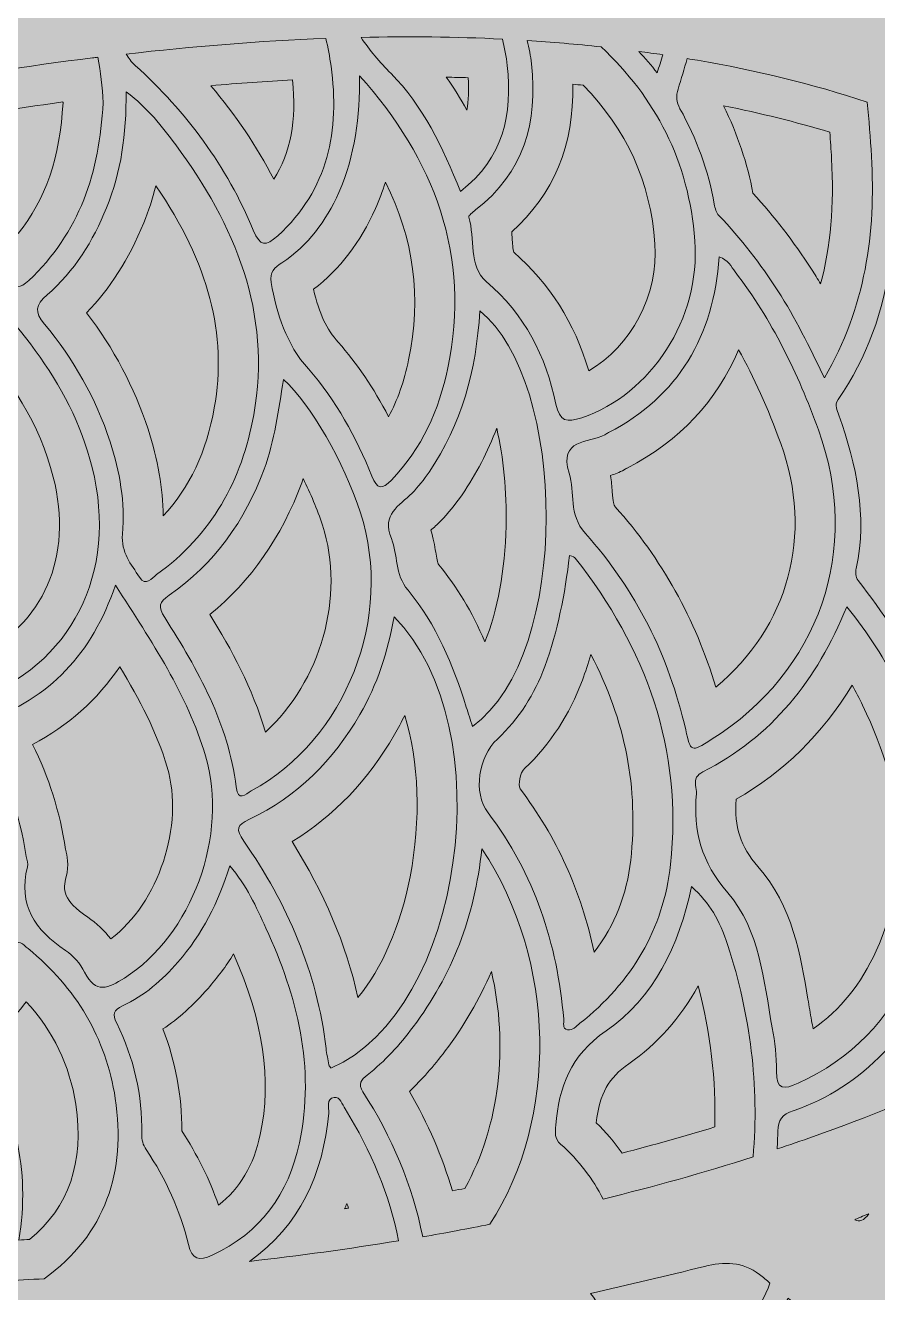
# Model space of a CAD drawing. Extents: x 140 to 2861, y -2860 to -140.
# Drawn here: x 2289 to 2630, y -1471 to -964 of the extents above; entities that cross this region are included whole.
import ezdxf

# ---------------------------------------------------------------- set-up
doc = ezdxf.new("R2010")
doc.units = 0
doc.header["$MEASUREMENT"] = 0
doc.layers.add('Layer 1', color=7, linetype='Continuous')

# ---------------------------------------------------------------- blocks, each defined once
blk = doc.blocks.new('block 3')
at = {"layer": 'Layer 1', "lineweight": 0}
for points, knots in [([(2388.05, -1025.14), (2381.22, -1011.84), (2372.8, -999.33), (2362.86, -987.68), (2374.08, -986.71), (2384.93, -985.95), (2395.53, -985.38), (2397.26, -1001.5), (2394.85, -1014.46), (2388.05, -1025.14)], [0, 0, 0, 0, 1, 1, 1, 2, 2, 2, 3, 3, 3, 3]), ([(2465.32, -997.48), (2462.82, -992.95), (2460.08, -988.52), (2457.02, -984.26), (2459.95, -984.32), (2462.88, -984.39), (2465.81, -984.49), (2466.15, -989.36), (2466, -993.65), (2465.32, -997.48)], [0, 0, 0, 0, 1, 1, 1, 2, 2, 2, 3, 3, 3, 3]), ([(2514.04, -1101.79), (2508.3, -1082.47), (2498.43, -1066.88), (2484.01, -1054.36), (2483.71, -1053.13), (2483.53, -1050.55), (2483.41, -1048.76), (2483.35, -1047.95), (2483.29, -1047.09), (2483.21, -1046.2), (2499.97, -1031.22), (2508.18, -1011.38), (2507.68, -987.08), (2509.05, -987.2), (2510.41, -987.33), (2511.78, -987.47), (2529.26, -1005.32), (2538.68, -1026.13), (2540.52, -1050.93), (2542.03, -1071.33), (2530.82, -1092.07), (2514.04, -1101.79)], [0, 0, 0, 0, 1, 1, 1, 2, 2, 2, 3, 3, 3, 4, 4, 4, 5, 5, 5, 6, 6, 6, 7, 7, 7, 7]), ([(2285.81, -1046.83), (2281.04, -1041.92), (2276.17, -1037.15), (2271.26, -1032.57), (2269.55, -1021.53), (2266.55, -1010.85), (2262.3, -1000.63), (2276.14, -998.22), (2290.01, -996.07), (2303.77, -994.19), (2303.77, -994.27), (2303.78, -994.34), (2303.78, -994.41), (2302.62, -1016.43), (2296.84, -1033.36), (2285.81, -1046.83)], [0, 0, 0, 0, 1, 1, 1, 2, 2, 2, 3, 3, 3, 4, 4, 4, 5, 5, 5, 5]), ([(2606.77, -1067.03), (2605.59, -1065.05), (2604.38, -1063.08), (2603.12, -1061.14), (2596.01, -1050.11), (2588.14, -1039.89), (2579.71, -1030.75), (2577.54, -1018.97), (2573.59, -1007.22), (2567.94, -995.7), (2582.73, -998.66), (2596.95, -1002.2), (2610.42, -1006.28), (2610.7, -1009.78), (2610.93, -1013.29), (2611.12, -1016.82), (2612.2, -1035.52), (2610.8, -1052), (2606.77, -1067.03)], [0, 0, 0, 0, 1, 1, 1, 2, 2, 2, 3, 3, 3, 4, 4, 4, 5, 5, 5, 6, 6, 6, 6]), ([(2340.89, -1027.76), (2362.09, -1058.81), (2369.53, -1087.23), (2364.29, -1116.64), (2361.16, -1134.22), (2354.43, -1148.49), (2343.85, -1159.87), (2343.79, -1148.85), (2341.79, -1137.42), (2337.8, -1125.16), (2332.27, -1108.39), (2324.01, -1092.73), (2313.2, -1078.53), (2322.53, -1069.07), (2330.03, -1057.24), (2336.04, -1042.57), (2337.98, -1037.8), (2339.59, -1032.89), (2340.89, -1027.76)], [0, 0, 0, 0, 1, 1, 1, 2, 2, 2, 3, 3, 3, 4, 4, 4, 5, 5, 5, 6, 6, 6, 6]), ([(2441.98, -1097.43), (2440.22, -1105.97), (2437.58, -1113.51), (2433.97, -1120.16), (2427.96, -1108.53), (2421.38, -1098.84), (2413.84, -1090.39), (2409.21, -1085.2), (2406.2, -1078.84), (2403.94, -1069.18), (2414.47, -1061.11), (2422.79, -1050.27), (2428.72, -1036.89), (2430.24, -1033.45), (2431.57, -1029.95), (2432.71, -1026.34), (2444.13, -1048.95), (2447.16, -1072.45), (2441.98, -1097.43)], [0, 0, 0, 0, 1, 1, 1, 2, 2, 2, 3, 3, 3, 4, 4, 4, 5, 5, 5, 6, 6, 6, 6]), ([(2266.71, -1087.18), (2283.19, -1105.5), (2294.55, -1123.17), (2299.9, -1144.38), (2307.95, -1176.22), (2295.96, -1203.63), (2269.18, -1215.94), (2272.74, -1180.74), (2263.24, -1151.63), (2240.88, -1129.18), (2252.95, -1116.2), (2261.52, -1102.27), (2266.71, -1087.18)], [0, 0, 0, 0, 1, 1, 1, 2, 2, 2, 3, 3, 3, 4, 4, 4, 4]), ([(2564.84, -1228.41), (2556.7, -1201.24), (2543.21, -1177), (2524.63, -1156.22), (2523.95, -1155.46), (2523.75, -1154.44), (2523.43, -1150.13), (2523.29, -1148.22), (2523.13, -1146.04), (2522.76, -1143.7), (2524.48, -1143.14), (2526.31, -1142.42), (2528.16, -1141.41), (2528.3, -1141.34), (2528.44, -1141.26), (2528.57, -1141.18), (2528.57, -1141.18), (2529.04, -1140.91), (2529.04, -1140.91), (2529.15, -1140.85), (2529.27, -1140.79), (2529.38, -1140.74), (2550.49, -1129.71), (2565.39, -1113.83), (2573.96, -1093.33), (2580.13, -1104.33), (2585.65, -1116.67), (2590.81, -1130.9), (2604.09, -1167.46), (2593.86, -1204.5), (2564.84, -1228.41)], [0, 0, 0, 0, 1, 1, 1, 2, 2, 2, 3, 3, 3, 4, 4, 4, 5, 5, 5, 6, 6, 6, 7, 7, 7, 8, 8, 8, 9, 9, 9, 10, 10, 10, 10]), ([(2477.23, -1124.72), (2479.9, -1136.51), (2481.29, -1150.07), (2480.98, -1163.92), (2480.59, -1181.65), (2477.53, -1197.83), (2472.54, -1210.28), (2467.29, -1198.14), (2461.31, -1188.21), (2454.03, -1179.39), (2453.52, -1178.79), (2453.17, -1176.55), (2452.83, -1174.39), (2452.42, -1171.85), (2451.94, -1168.84), (2450.89, -1165.57), (2452.07, -1164.53), (2453.42, -1163.36), (2454.84, -1161.9), (2457.77, -1158.88), (2460.63, -1155.36), (2463.36, -1151.39), (2469.03, -1143.1), (2473.65, -1134.24), (2477.23, -1124.72)], [0, 0, 0, 0, 1, 1, 1, 2, 2, 2, 3, 3, 3, 4, 4, 4, 5, 5, 5, 6, 6, 6, 7, 7, 7, 8, 8, 8, 8]), ([(2399.25, -1146.64), (2399.46, -1146.07), (2399.66, -1145.5), (2399.86, -1144.93), (2402.78, -1150.85), (2405.45, -1157.2), (2407.51, -1163.54), (2416.83, -1192.28), (2406.71, -1226.33), (2384.72, -1246.37), (2379.57, -1228.81), (2371.11, -1213.24), (2362.55, -1199.33), (2378.9, -1186), (2391.23, -1168.32), (2399.25, -1146.64)], [0, 0, 0, 0, 1, 1, 1, 2, 2, 2, 3, 3, 3, 4, 4, 4, 5, 5, 5, 5]), ([(2511.48, -1225.62), (2512.7, -1222.29), (2513.83, -1218.88), (2514.86, -1215.38), (2528.72, -1241.7), (2533.95, -1268.85), (2530.81, -1297.64), (2529.31, -1311.35), (2524.42, -1323.69), (2516.23, -1334.54), (2510.96, -1309.89), (2501.16, -1288.3), (2486.55, -1269.07), (2485.76, -1267.61), (2486.47, -1262.7), (2488.43, -1260.87), (2498.63, -1251.3), (2506.38, -1239.45), (2511.48, -1225.62)], [0, 0, 0, 0, 1, 1, 1, 2, 2, 2, 3, 3, 3, 4, 4, 4, 5, 5, 5, 6, 6, 6, 6]), ([(2345.46, -1260.44), (2352.39, -1283.77), (2341.93, -1314.82), (2322.88, -1329.2), (2320.31, -1325.85), (2317.15, -1322.83), (2313.68, -1320.47), (2303.63, -1313.74), (2303.72, -1309.53), (2305.04, -1304.36), (2306.3, -1299.58), (2305.34, -1295.59), (2304.88, -1293.65), (2304.88, -1293.65), (2304.83, -1293.45), (2304.83, -1293.45), (2302.58, -1278.44), (2298.13, -1264.33), (2291.56, -1251.31), (2305.79, -1243.95), (2317.46, -1233.56), (2326.47, -1220.22), (2334.44, -1233.4), (2341.31, -1246.5), (2345.46, -1260.44)], [0, 0, 0, 0, 1, 1, 1, 2, 2, 2, 3, 3, 3, 4, 4, 4, 5, 5, 5, 6, 6, 6, 7, 7, 7, 8, 8, 8, 8]), ([(2628.99, -1333.91), (2623, -1347.21), (2614.67, -1357.55), (2603.72, -1365.22), (2603.55, -1364.13), (2603.35, -1363), (2603.14, -1361.85), (2602.63, -1359.05), (2602.17, -1356.23), (2601.67, -1353.25), (2598.81, -1335.86), (2595.57, -1316.16), (2581.7, -1300.22), (2574.78, -1292.31), (2572.22, -1284.45), (2572.96, -1273.3), (2592, -1262.35), (2607.34, -1247.26), (2619.37, -1227.61), (2620.8, -1230.2), (2622.2, -1232.87), (2623.55, -1235.66), (2641.08, -1272.06), (2642.81, -1303.28), (2628.99, -1333.91)], [0, 0, 0, 0, 1, 1, 1, 2, 2, 2, 3, 3, 3, 4, 4, 4, 5, 5, 5, 6, 6, 6, 7, 7, 7, 8, 8, 8, 8]), ([(2442.58, -1304.27), (2438.7, -1324.14), (2431.24, -1341.09), (2421.73, -1352.63), (2416.97, -1331.29), (2408.26, -1310.68), (2395.39, -1290.23), (2412.05, -1280.08), (2425.8, -1265.71), (2436.36, -1247.39), (2437.81, -1244.88), (2439.17, -1242.31), (2440.43, -1239.69), (2446.07, -1258.22), (2447.07, -1281.24), (2442.58, -1304.27)], [0, 0, 0, 0, 1, 1, 1, 2, 2, 2, 3, 3, 3, 4, 4, 4, 5, 5, 5, 5]), ([(2361.81, -1348.98), (2365.56, -1344.66), (2368.96, -1340.08), (2372.02, -1335.19), (2383.96, -1362.45), (2387.34, -1385.49), (2382.68, -1407.44), (2380.06, -1419.77), (2374.56, -1429.1), (2365.95, -1435.71), (2362.38, -1425.43), (2357.46, -1415.48), (2351.26, -1406.01), (2351.37, -1392.04), (2348.84, -1378.37), (2343.73, -1365.23), (2349.95, -1361.09), (2355.84, -1355.79), (2361.81, -1348.98)], [0, 0, 0, 0, 1, 1, 1, 2, 2, 2, 3, 3, 3, 4, 4, 4, 5, 5, 5, 6, 6, 6, 6]), ([(2464.47, -1429.06), (2462.82, -1429.38), (2461.17, -1429.7), (2459.53, -1430.01), (2455.48, -1416.31), (2449.72, -1402.99), (2442.33, -1390.2), (2447.27, -1385.51), (2452, -1380.17), (2456.62, -1374.02), (2464.16, -1363.97), (2470.3, -1353.41), (2475.11, -1342.2), (2481.98, -1371.83), (2478.5, -1403.84), (2464.47, -1429.06)], [0, 0, 0, 0, 1, 1, 1, 2, 2, 2, 3, 3, 3, 4, 4, 4, 5, 5, 5, 5]), ([(2530.1, -1379.14), (2541.44, -1371.27), (2550.68, -1360.86), (2557.76, -1348.01), (2562.75, -1366.86), (2564.98, -1385.76), (2564.43, -1404.44), (2552.29, -1408.16), (2539.89, -1411.66), (2527.35, -1414.91), (2524.27, -1410.52), (2520.85, -1406.48), (2517.03, -1402.73), (2518.39, -1391.08), (2521.95, -1384.76), (2530.1, -1379.14)], [0, 0, 0, 0, 1, 1, 1, 2, 2, 2, 3, 3, 3, 4, 4, 4, 5, 5, 5, 5]), ([(2290.43, -1449.5), (2289.01, -1449.57), (2287.58, -1449.65), (2286.14, -1449.72), (2290.78, -1421.35), (2284.81, -1395.89), (2268.39, -1373.77), (2276.43, -1368.45), (2283.35, -1361.97), (2289.11, -1354.33), (2299.91, -1366.05), (2306.54, -1379.82), (2308.85, -1395.38), (2312.29, -1418.69), (2306.26, -1436.44), (2290.43, -1449.5)], [0, 0, 0, 0, 1, 1, 1, 2, 2, 2, 3, 3, 3, 4, 4, 4, 5, 5, 5, 5]), ([(2417.96, -1436.92), (2417.42, -1437), (2416.87, -1437.08), (2416.33, -1437.16), (2416.66, -1436.46), (2416.99, -1435.75), (2417.31, -1435.04), (2417.53, -1435.67), (2417.75, -1436.29), (2417.96, -1436.92)], [0, 0, 0, 0, 1, 1, 1, 2, 2, 2, 3, 3, 3, 3])]:
    blk.add_open_spline(points, degree=3, knots=knots, dxfattribs=at)
blk = doc.blocks.new('block 5')
at = {"layer": 'Layer 1', "lineweight": 0}
for points, knots in [([(2408.9, -968.76), (2409.74, -972.37), (2410.43, -976.06), (2410.97, -979.82), (2414.51, -1005.41), (2410.01, -1029.23), (2389.65, -1047.75), (2384.92, -1052.05), (2382.62, -1052.17), (2379.89, -1045.56), (2369.32, -1019.97), (2353.22, -998.11), (2332.67, -979.59), (2331.13, -978.17), (2330.02, -976.63), (2329.02, -975.02), (2355.64, -971.98), (2382.27, -969.76), (2408.9, -968.76)], [0, 0, 0, 0, 1, 1, 1, 2, 2, 2, 3, 3, 3, 4, 4, 4, 5, 5, 5, 6, 6, 6, 6]), ([(2479.52, -969.03), (2480.36, -972.48), (2481.05, -975.98), (2481.44, -979.59), (2483.51, -998.99), (2480.17, -1016.59), (2462.69, -1029.96), (2455.62, -1012.29), (2447.7, -995.61), (2434.95, -982.82), (2430.37, -978.25), (2426.42, -973.41), (2422.96, -968.33), (2441.82, -967.87), (2460.65, -968.1), (2479.52, -969.03)], [0, 0, 0, 0, 1, 1, 1, 2, 2, 2, 3, 3, 3, 4, 4, 4, 5, 5, 5, 5]), ([(2491.12, -978.94), (2490.77, -975.75), (2490.16, -972.68), (2489.39, -969.6), (2499.26, -970.22), (2509.1, -971.06), (2518.97, -972.14), (2540.57, -992.39), (2554.09, -1017.67), (2556.47, -1049.75), (2558.78, -1080.83), (2538.99, -1111.22), (2511.21, -1120.56), (2505.3, -1122.56), (2502.38, -1122.14), (2500.92, -1115.1), (2496.84, -1095.89), (2488.47, -1079.22), (2473.06, -1066.04), (2465.72, -1059.82), (2468.68, -1048.87), (2466.07, -1040.3), (2465.88, -1039.64), (2467.68, -1038.22), (2468.76, -1037.42), (2488.12, -1022.47), (2493.69, -1002.38), (2491.12, -978.94)], [0, 0, 0, 0, 1, 1, 1, 2, 2, 2, 3, 3, 3, 4, 4, 4, 5, 5, 5, 6, 6, 6, 7, 7, 7, 8, 8, 8, 9, 9, 9, 9]), ([(2290.06, -1065.66), (2286.56, -1068.92), (2284.56, -1068.81), (2281.37, -1065.39), (2274.57, -1058.05), (2267.5, -1050.94), (2260.17, -1044.1), (2257.59, -1041.64), (2256.09, -1039.22), (2255.55, -1035.73), (2253.02, -1018.7), (2247.14, -1003.07), (2238.23, -988.77), (2263.74, -983.86), (2289.52, -979.74), (2315.61, -976.52), (2316.34, -976.44), (2317.03, -976.33), (2317.76, -976.29), (2318.84, -982.17), (2319.57, -988.2), (2319.8, -994.5), (2318.45, -1022.35), (2310.38, -1046.52), (2290.06, -1065.66)], [0, 0, 0, 0, 1, 1, 1, 2, 2, 2, 3, 3, 3, 4, 4, 4, 5, 5, 5, 6, 6, 6, 7, 7, 7, 8, 8, 8, 8]), ([(2534.07, -973.98), (2537.26, -974.4), (2540.45, -974.79), (2543.6, -975.29), (2542.87, -977.67), (2542.22, -980.05), (2541.41, -982.51), (2539.03, -979.51), (2536.57, -976.71), (2534.07, -973.98)], [0, 0, 0, 0, 1, 1, 1, 2, 2, 2, 3, 3, 3, 3]), ([(2608.27, -1104.65), (2602.2, -1092.05), (2596.62, -1080.56), (2589.67, -1069.81), (2582.72, -1059.01), (2574.92, -1048.9), (2566.08, -1039.61), (2565.04, -1038.53), (2564.5, -1036.72), (2564.24, -1035.15), (2561.93, -1021.55), (2557.13, -1008.87), (2550.52, -996.88), (2549.02, -994.23), (2548.87, -991.89), (2549.79, -989), (2551.02, -984.93), (2552.21, -980.9), (2553.36, -976.82), (2554.75, -977.06), (2556.13, -977.25), (2557.51, -977.48), (2580.8, -981.51), (2603.46, -986.97), (2625.36, -994.23), (2626.13, -1001.41), (2626.71, -1008.64), (2627.09, -1015.9), (2628.86, -1046.64), (2624.75, -1076.34), (2608.27, -1104.65)], [0, 0, 0, 0, 1, 1, 1, 2, 2, 2, 3, 3, 3, 4, 4, 4, 5, 5, 5, 6, 6, 6, 7, 7, 7, 8, 8, 8, 9, 9, 9, 10, 10, 10, 10]), ([(2422.38, -983.66), (2452.27, -1017.21), (2467.03, -1055.44), (2457.65, -1100.66), (2454.2, -1117.45), (2447.32, -1132.86), (2435.1, -1145.5), (2431.33, -1149.42), (2429.49, -1149.22), (2427.3, -1143.92), (2420.92, -1128.4), (2413.12, -1113.61), (2401.9, -1101.04), (2392.99, -1091.05), (2389.38, -1079.14), (2387.03, -1066.42), (2386.27, -1062.08), (2388.42, -1060.51), (2391.34, -1058.55), (2401.75, -1051.52), (2409.01, -1041.87), (2414.08, -1030.42), (2420.65, -1015.55), (2422.42, -999.99), (2422.38, -983.66)], [0, 0, 0, 0, 1, 1, 1, 2, 2, 2, 3, 3, 3, 4, 4, 4, 5, 5, 5, 6, 6, 6, 7, 7, 7, 8, 8, 8, 8]), ([(2380.04, -1119.45), (2375.39, -1145.54), (2363.17, -1167.59), (2341.2, -1183.38), (2339.28, -1184.73), (2336.93, -1188.38), (2334.4, -1184.42), (2330.98, -1179.19), (2326.94, -1174.51), (2327.56, -1167.13), (2328.67, -1154.6), (2326.52, -1142.19), (2322.6, -1130.17), (2316.88, -1112.8), (2308.04, -1097.09), (2296.36, -1083.06), (2292.32, -1078.22), (2292.63, -1075.53), (2297.43, -1071.38), (2308.39, -1061.97), (2315.76, -1049.86), (2321.22, -1036.53), (2327.06, -1022.2), (2329.09, -1007.18), (2329.06, -990.08), (2337.74, -996.77), (2343.43, -1003.99), (2348.84, -1011.33), (2372.59, -1043.49), (2387.34, -1078.45), (2380.04, -1119.45)], [0, 0, 0, 0, 1, 1, 1, 2, 2, 2, 3, 3, 3, 4, 4, 4, 5, 5, 5, 6, 6, 6, 7, 7, 7, 8, 8, 8, 9, 9, 9, 10, 10, 10, 10]), ([(2268.5, -1233.44), (2262.39, -1235.6), (2258.78, -1233.44), (2254.29, -1230.22), (2249.79, -1226.95), (2252.1, -1223.53), (2252.6, -1219.84), (2257.28, -1186.57), (2249.87, -1157.22), (2223.43, -1134.85), (2218.32, -1130.55), (2218.13, -1129.09), (2222.78, -1124.71), (2242.45, -1106.11), (2255.52, -1084.06), (2256.63, -1054.05), (2283.33, -1079.64), (2306.54, -1105.31), (2315.42, -1140.46), (2326.1, -1182.73), (2306.77, -1220.07), (2268.5, -1233.44)], [0, 0, 0, 0, 1, 1, 1, 2, 2, 2, 3, 3, 3, 4, 4, 4, 5, 5, 5, 6, 6, 6, 7, 7, 7, 7]), ([(2621.75, -1185.69), (2620.6, -1184.26), (2620.68, -1182.54), (2621.02, -1180.88), (2625.52, -1159.64), (2621.02, -1139.43), (2614.07, -1119.49), (2613.38, -1117.53), (2612.11, -1115.72), (2613.8, -1113.3), (2625.4, -1096.51), (2631.9, -1077.72), (2634.7, -1057.66), (2635.55, -1051.75), (2638.12, -1050.59), (2643.62, -1051.56), (2662.83, -1054.94), (2673.97, -1067.27), (2676, -1088.44), (2677.43, -1103.19), (2676.2, -1117.95), (2676.27, -1132.7), (2676.5, -1166.63), (2666.17, -1197.25), (2648, -1226.53), (2640.35, -1211.89), (2631.74, -1198.33), (2621.75, -1185.69)], [0, 0, 0, 0, 1, 1, 1, 2, 2, 2, 3, 3, 3, 4, 4, 4, 5, 5, 5, 6, 6, 6, 7, 7, 7, 8, 8, 8, 9, 9, 9, 9]), ([(2552.79, -1245.47), (2546.06, -1215.85), (2532.81, -1189.37), (2512.67, -1166.86), (2505.83, -1159.17), (2508.64, -1150.65), (2506.18, -1142.77), (2501.88, -1128.9), (2514.02, -1130.9), (2520.51, -1127.36), (2520.97, -1127.09), (2521.47, -1126.79), (2521.97, -1126.55), (2550.13, -1111.84), (2563.85, -1087.9), (2566.23, -1056.17), (2569.77, -1057.43), (2570.96, -1060.09), (2572.61, -1062.24), (2587.33, -1081.37), (2597.66, -1102.85), (2605.85, -1125.44), (2623.25, -1173.35), (2606.38, -1222.11), (2563.04, -1249.39), (2554.9, -1254.5), (2554.82, -1254.54), (2552.79, -1245.47)], [0, 0, 0, 0, 1, 1, 1, 2, 2, 2, 3, 3, 3, 4, 4, 4, 5, 5, 5, 6, 6, 6, 7, 7, 7, 8, 8, 8, 9, 9, 9, 9]), ([(2470.45, -1077.84), (2505.22, -1105.69), (2507.53, -1214.96), (2467.53, -1244.2), (2466.68, -1241.47), (2465.88, -1238.94), (2465.07, -1236.36), (2459.81, -1219.54), (2453, -1203.28), (2441.75, -1189.64), (2436.33, -1183.15), (2437.87, -1175.54), (2435.1, -1168.97), (2430.95, -1159.17), (2438.4, -1155.83), (2443.36, -1150.76), (2445.86, -1148.19), (2448.12, -1145.3), (2450.16, -1142.35), (2463.26, -1123.21), (2469.1, -1101.7), (2470.45, -1077.84)], [0, 0, 0, 0, 1, 1, 1, 2, 2, 2, 3, 3, 3, 4, 4, 4, 5, 5, 5, 6, 6, 6, 7, 7, 7, 7]), ([(2391.95, -1105.31), (2402.98, -1115.34), (2416.12, -1138.23), (2422.73, -1158.6), (2436.21, -1200.17), (2417.04, -1249.2), (2379.08, -1269.94), (2376.74, -1271.21), (2373.78, -1274.59), (2373.01, -1268.33), (2369.94, -1243.09), (2357.8, -1221.53), (2344.46, -1200.59), (2341.66, -1196.21), (2342.12, -1194.45), (2346.27, -1191.56), (2364.44, -1179), (2376.58, -1161.79), (2384.23, -1141.12), (2388.46, -1129.63), (2389.92, -1117.6), (2391.95, -1105.31)], [0, 0, 0, 0, 1, 1, 1, 2, 2, 2, 3, 3, 3, 4, 4, 4, 5, 5, 5, 6, 6, 6, 7, 7, 7, 7]), ([(2504.03, -1361.31), (2501.42, -1331.04), (2492.39, -1303.18), (2473.75, -1278.67), (2467.6, -1270.52), (2469.95, -1256.27), (2477.48, -1249.2), (2486.16, -1241.05), (2492.35, -1231.25), (2496.46, -1220.11), (2501.65, -1205.97), (2504.53, -1191.3), (2506.33, -1175.7), (2507.72, -1176.27), (2508.37, -1176.35), (2508.64, -1176.73), (2536.88, -1212.77), (2551.75, -1253.19), (2546.72, -1299.38), (2543.87, -1325.39), (2531.12, -1346.6), (2510.52, -1362.93), (2508.98, -1364.12), (2507.64, -1365.96), (2505.53, -1365.54), (2503.34, -1365.04), (2504.14, -1362.85), (2504.03, -1361.31)], [0, 0, 0, 0, 1, 1, 1, 2, 2, 2, 3, 3, 3, 4, 4, 4, 5, 5, 5, 6, 6, 6, 7, 7, 7, 8, 8, 8, 9, 9, 9, 9]), ([(2289.06, -1296.19), (2286.52, -1278.94), (2280.76, -1262.8), (2271.31, -1248.08), (2269.62, -1245.47), (2268.2, -1243.63), (2272.58, -1242.09), (2298.43, -1233.06), (2315.34, -1215.12), (2324.75, -1187.65), (2339.35, -1210.35), (2353.49, -1231.33), (2360.79, -1255.88), (2370.21, -1287.54), (2355.26, -1327.92), (2328.33, -1344.87), (2322.06, -1348.82), (2316.84, -1351.44), (2312.42, -1342.49), (2310.77, -1339.1), (2307.89, -1335.88), (2304.77, -1333.76), (2292.67, -1325.66), (2285.64, -1315.63), (2289.56, -1300.3), (2289.9, -1299.07), (2289.29, -1297.57), (2289.06, -1296.19)], [0, 0, 0, 0, 1, 1, 1, 2, 2, 2, 3, 3, 3, 4, 4, 4, 5, 5, 5, 6, 6, 6, 7, 7, 7, 8, 8, 8, 9, 9, 9, 9]), ([(2643.58, -1340.49), (2634.12, -1361.47), (2618.99, -1377.3), (2597.74, -1386.94), (2592.32, -1389.4), (2589.02, -1389.9), (2589.13, -1382.1), (2589.21, -1376.33), (2588.44, -1370.42), (2587.4, -1364.73), (2583.95, -1345.87), (2582.52, -1325.54), (2569.65, -1310.75), (2558.97, -1298.53), (2555.86, -1285.97), (2557.09, -1271.02), (2557.17, -1269.91), (2556.97, -1268.79), (2556.78, -1267.68), (2556.36, -1265.14), (2557.32, -1263.49), (2559.63, -1262.34), (2587.21, -1248.27), (2605.23, -1225.76), (2617.22, -1196.25), (2626.06, -1206.89), (2632.51, -1217.5), (2637.97, -1228.72), (2655.53, -1265.18), (2660.75, -1302.41), (2643.58, -1340.49)], [0, 0, 0, 0, 1, 1, 1, 2, 2, 2, 3, 3, 3, 4, 4, 4, 5, 5, 5, 6, 6, 6, 7, 7, 7, 8, 8, 8, 9, 9, 9, 10, 10, 10, 10]), ([(2410.93, -1380.95), (2410.66, -1380.48), (2410.24, -1380.1), (2410.13, -1379.6), (2409.7, -1377.41), (2409.24, -1375.22), (2408.97, -1373.03), (2405.44, -1342.45), (2393.45, -1315.13), (2376.12, -1290.08), (2372.66, -1285.04), (2373.28, -1283.7), (2378.35, -1281.28), (2397.52, -1272.13), (2411.93, -1257.73), (2422.5, -1239.4), (2429.45, -1227.34), (2433.72, -1214.31), (2436.18, -1200.21), (2479.94, -1244.62), (2463.65, -1358.2), (2410.93, -1380.95)], [0, 0, 0, 0, 1, 1, 1, 2, 2, 2, 3, 3, 3, 4, 4, 4, 5, 5, 5, 6, 6, 6, 7, 7, 7, 7]), ([(2471.29, -1293.15), (2501.26, -1338.11), (2501.88, -1401.16), (2474.52, -1443.38), (2465.57, -1445.19), (2456.58, -1446.88), (2447.63, -1448.41), (2443.48, -1427.7), (2435.37, -1408.46), (2423.73, -1390.44), (2421.65, -1387.21), (2423, -1385.63), (2425.46, -1383.67), (2432.49, -1378.1), (2438.44, -1371.57), (2443.82, -1364.42), (2459.34, -1343.71), (2468.37, -1320.47), (2471.29, -1293.15)], [0, 0, 0, 0, 1, 1, 1, 2, 2, 2, 3, 3, 3, 4, 4, 4, 5, 5, 5, 6, 6, 6, 6]), ([(2325.25, -1362.93), (2323.48, -1359.31), (2324.02, -1357.62), (2327.6, -1355.97), (2336.36, -1351.94), (2343.43, -1345.67), (2349.73, -1338.49), (2359.37, -1327.39), (2365.94, -1314.59), (2370.47, -1299.95), (2377.24, -1307.75), (2381.04, -1316.4), (2384.92, -1324.85), (2397.49, -1352.21), (2404.75, -1380.56), (2398.33, -1410.76), (2393.99, -1431.2), (2382.85, -1446.84), (2363.37, -1455.79), (2358.29, -1458.13), (2355.45, -1457.71), (2353.91, -1451.45), (2350.65, -1437.85), (2344.89, -1425.21), (2337.05, -1413.53), (2335.74, -1411.57), (2335.2, -1409.57), (2335.24, -1407.26), (2335.59, -1391.67), (2332.13, -1376.87), (2325.25, -1362.93)], [0, 0, 0, 0, 1, 1, 1, 2, 2, 2, 3, 3, 3, 4, 4, 4, 5, 5, 5, 6, 6, 6, 7, 7, 7, 8, 8, 8, 9, 9, 9, 10, 10, 10, 10]), ([(2579.76, -1416.41), (2559.86, -1422.79), (2539.84, -1428.4), (2519.78, -1433.31), (2515.67, -1425.28), (2510.21, -1417.87), (2502.8, -1411.34), (2500.3, -1409.11), (2500.57, -1406.65), (2500.84, -1403.77), (2502.18, -1388.32), (2506.6, -1375.91), (2520.97, -1366), (2539.95, -1352.82), (2550.17, -1332.19), (2555.17, -1308.14), (2562.47, -1315.32), (2566.2, -1321.08), (2569.65, -1331.77), (2578.72, -1359.78), (2582.22, -1388.01), (2579.76, -1416.41)], [0, 0, 0, 0, 1, 1, 1, 2, 2, 2, 3, 3, 3, 4, 4, 4, 5, 5, 5, 6, 6, 6, 7, 7, 7, 7]), ([(2296.24, -1465.2), (2285.25, -1465.82), (2274.42, -1466.32), (2263.62, -1466.74), (2263.74, -1466.13), (2264.01, -1465.47), (2264.43, -1464.63), (2266.85, -1459.94), (2268.89, -1455.1), (2269.89, -1449.8), (2275.84, -1418.21), (2266.93, -1391.59), (2242.49, -1368.84), (2261.4, -1362.08), (2274.96, -1350.32), (2283.49, -1333.03), (2285.72, -1328.46), (2287.83, -1331.46), (2289.79, -1333.07), (2308.92, -1348.71), (2321.06, -1368.73), (2324.68, -1393.05), (2328.98, -1422.21), (2321.03, -1447.38), (2296.24, -1465.2)], [0, 0, 0, 0, 1, 1, 1, 2, 2, 2, 3, 3, 3, 4, 4, 4, 5, 5, 5, 6, 6, 6, 7, 7, 7, 8, 8, 8, 8]), ([(2603.85, -1408.3), (2599.05, -1410.03), (2594.24, -1411.61), (2589.4, -1413.22), (2589.52, -1410.88), (2589.59, -1408.53), (2589.63, -1406.19), (2589.71, -1401.58), (2591.32, -1399.39), (2595.82, -1397.93), (2609.8, -1393.32), (2621.71, -1385.21), (2632.01, -1374.68), (2639.23, -1367.34), (2644.69, -1358.66), (2650.38, -1349.59), (2654.22, -1352.94), (2655.68, -1357.24), (2657.87, -1360.97), (2661.9, -1367.77), (2665.05, -1374.64), (2667.36, -1381.56), (2646.96, -1391.82), (2625.71, -1400.58), (2603.85, -1408.3)], [0, 0, 0, 0, 1, 1, 1, 2, 2, 2, 3, 3, 3, 4, 4, 4, 5, 5, 5, 6, 6, 6, 7, 7, 7, 8, 8, 8, 8]), ([(2378.35, -1458.25), (2398.52, -1443.88), (2407.74, -1423.36), (2410.05, -1398.93), (2410.24, -1396.7), (2408.86, -1393.16), (2412.28, -1392.66), (2414.54, -1392.32), (2415.5, -1395.39), (2416.62, -1397.2), (2427.07, -1414.07), (2434.37, -1431.62), (2437.98, -1449.99), (2418, -1453.26), (2398.06, -1456.02), (2378.35, -1458.25)], [0, 0, 0, 0, 1, 1, 1, 2, 2, 2, 3, 3, 3, 4, 4, 4, 5, 5, 5, 5]), ([(2253.98, -1808.31), (2186.63, -1786.87), (2125.11, -1753.44), (2064.79, -1717.44), (2003.62, -1680.94), (1945.88, -1639.22), (1886.44, -1600.1), (1826.38, -1560.57), (1764.06, -1524.87), (1699.32, -1493.6), (1696.75, -1492.37), (1694.83, -1491.14), (1693.56, -1489.87), (1694.79, -1490.83), (1696.4, -1491.79), (1698.44, -1492.75), (1698.75, -1492.91), (1699.02, -1493.06), (1699.32, -1493.18), (1699.28, -1485.57), (1698.98, -1479.77), (1698.25, -1474.77), (1710.96, -1458.86), (1722.34, -1442.04), (1731.67, -1423.82), (1742.32, -1403.08), (1742.47, -1403.23), (1764.95, -1410.15), (1766.48, -1410.61), (1767.98, -1411.11), (1769.52, -1411.57), (1769.21, -1412.49), (1768.9, -1413.41), (1768.6, -1414.33), (1758.68, -1441.19), (1740.97, -1463.05), (1722.34, -1484.22), (1718.19, -1488.91), (1714.11, -1493.71), (1709.35, -1498.13), (1712.42, -1499.67), (1715.54, -1501.17), (1718.61, -1502.7), (1743.09, -1475.66), (1767.02, -1448.84), (1778.66, -1414.37), (1795.99, -1419.75), (1813.32, -1425.17), (1830.69, -1430.55), (1829.88, -1441.46), (1825.5, -1451.26), (1820.2, -1460.63), (1806.17, -1485.38), (1790.15, -1508.77), (1772.4, -1530.98), (1775.28, -1532.56), (1778.13, -1534.17), (1781.01, -1535.79), (1798.37, -1513.85), (1814.05, -1490.68), (1827.84, -1466.13), (1831.46, -1459.71), (1835.84, -1458.44), (1842.14, -1459.98), (1860.23, -1464.32), (1873.07, -1475.92), (1883.48, -1490.56), (1888.4, -1497.4), (1891.55, -1505.16), (1891.55, -1513.92), (1890.51, -1532.1), (1880.4, -1544.74), (1866.61, -1555.23), (1858.5, -1561.37), (1849.4, -1565.75), (1840.56, -1570.63), (1843.71, -1572.56), (1846.82, -1574.55), (1849.97, -1576.51), (1860.04, -1570.52), (1869.76, -1563.99), (1878.71, -1556.23), (1880.29, -1554.88), (1882.1, -1554.38), (1884.13, -1554.54), (1902, -1554.19), (1922.13, -1582.78), (1917.06, -1601.03), (1915.56, -1606.56), (1913.26, -1611.4), (1910.41, -1615.82), (1913.1, -1617.62), (1915.79, -1619.47), (1918.48, -1621.27), (1918.67, -1621), (1918.79, -1620.77), (1918.98, -1620.54), (1924.86, -1612.13), (1928.59, -1602.68), (1927.36, -1592.3), (1926.66, -1586.19), (1929.2, -1586.31), (1933.77, -1586.46), (1944.61, -1586.77), (1955.75, -1587.73), (1966.16, -1584.47), (1983.34, -1579.05), (1991.87, -1566.1), (1993.63, -1547.39), (2007.81, -1556.15), (2016.57, -1567.52), (2021.07, -1581.74), (2034.98, -1625.96), (2013.88, -1655.47), (1978.8, -1662.08), (1982.49, -1664.54), (1986.14, -1667), (1989.83, -1669.45), (1998.55, -1666.42), (2006.85, -1661.62), (2014.77, -1655.16), (2020.3, -1650.7), (2022.53, -1652.13), (2025.75, -1656.51), (2036.13, -1670.68), (2040.24, -1686.25), (2040.89, -1702.54), (2044.27, -1704.65), (2047.69, -1706.69), (2051.07, -1708.76), (2051.07, -1692.74), (2047.62, -1677.02), (2040.35, -1661.73), (2038.39, -1657.62), (2037.32, -1655.47), (2043.43, -1655.08), (2055.68, -1654.39), (2065.6, -1648.36), (2074.36, -1640.22), (2085.42, -1629.88), (2091.95, -1616.89), (2096.6, -1600.41), (2108.59, -1622.31), (2113.47, -1643.87), (2112.7, -1666.42), (2111.82, -1691.55), (2104.98, -1713.87), (2089.38, -1731.58), (2092.19, -1733.2), (2094.99, -1734.81), (2097.8, -1736.42), (2100.25, -1733.43), (2102.75, -1730.24), (2106.09, -1726.05), (2107.75, -1732.62), (2109.21, -1738.23), (2110.55, -1743.57), (2114.39, -1745.72), (2118.2, -1747.84), (2122.08, -1749.91), (2121.69, -1749.14), (2121.39, -1748.18), (2121.16, -1746.95), (2119.04, -1736.65), (2116.05, -1726.47), (2112.89, -1716.44), (2111.97, -1713.56), (2112.89, -1711.57), (2113.78, -1709.37), (2120.12, -1693.93), (2122.46, -1677.83), (2122.27, -1658.85), (2118.54, -1648.17), (2121.39, -1638.76), (2136.33, -1635.99), (2137.33, -1635.8), (2138.25, -1634.88), (2139.18, -1634.26), (2161.08, -1619.81), (2170.91, -1598.64), (2173.29, -1573.25), (2173.52, -1570.98), (2172.1, -1567.48), (2175.52, -1566.95), (2177.79, -1566.6), (2178.79, -1569.71), (2179.9, -1571.52), (2199.11, -1602.6), (2207.91, -1635.95), (2201.96, -1672.64), (2195.96, -1709.76), (2164.42, -1744.49), (2129.65, -1752.06), (2128.61, -1752.29), (2127.73, -1752.45), (2126.88, -1752.48), (2131.07, -1754.75), (2135.22, -1756.94), (2139.41, -1759.13), (2151.66, -1755.56), (2162.5, -1748.99), (2172.49, -1740.8), (2183.78, -1731.51), (2192.35, -1720.02), (2201, -1705.8), (2208.49, -1735), (2211.29, -1762.93), (2205.45, -1790.02), (2210.91, -1792.29), (2216.4, -1794.44), (2221.9, -1796.52), (2244.03, -1794.09), (2260.24, -1781.57), (2273.31, -1763.97), (2277.19, -1758.75), (2280.26, -1752.91), (2284.79, -1745.57), (2289.87, -1770.77), (2289.9, -1794.21), (2283.91, -1816.15), (2287.21, -1816.96), (2290.48, -1817.8), (2293.78, -1818.57), (2293.9, -1818.45), (2294.02, -1818.26), (2294.13, -1818.19), (2295.05, -1817.42), (2296.63, -1817.26), (2297.93, -1817.11), (2321.99, -1814), (2336.55, -1799.28), (2346.12, -1778.23), (2350.73, -1768.08), (2351.92, -1757.06), (2354.49, -1745.95), (2372.09, -1770.2), (2380.93, -1801.28), (2378.74, -1830.75), (2381.92, -1830.94), (2385.11, -1831.17), (2388.3, -1831.33), (2388.42, -1829.17), (2388.53, -1827.02), (2388.61, -1824.91), (2388.8, -1820.26), (2390.38, -1817.22), (2393.64, -1814.19), (2409.17, -1799.82), (2423.92, -1784.68), (2437.37, -1768.35), (2441.09, -1763.86), (2443.51, -1764.59), (2447.43, -1767.51), (2467.26, -1782.3), (2473.87, -1801.66), (2466.41, -1826.45), (2466.11, -1827.41), (2465.8, -1828.33), (2465.49, -1829.29), (2469.03, -1828.91), (2472.52, -1828.44), (2476.06, -1827.98), (2478.86, -1818.07), (2480.48, -1807.93), (2478.09, -1797.4), (2477.17, -1793.36), (2479.05, -1792.14), (2482.4, -1790.94), (2496.61, -1785.95), (2508.64, -1777.42), (2518.4, -1766.12), (2522.36, -1761.59), (2524.78, -1762.55), (2528.35, -1765.82), (2541.03, -1777.42), (2546.29, -1792.02), (2546.48, -1811.12), (2549.75, -1810), (2552.98, -1808.81), (2556.21, -1807.54), (2555.9, -1801.13), (2554.9, -1794.52), (2552.9, -1787.72), (2551.9, -1784.18), (2552.63, -1782.68), (2556.32, -1781.95), (2573.69, -1778.5), (2588.56, -1770.12), (2601.81, -1758.59), (2602.85, -1757.71), (2603.93, -1756.83), (2605.77, -1755.33), (2606.61, -1756.44), (2607.42, -1757.44), (2608.23, -1758.52), (2611.8, -1763.24), (2614.68, -1768.47), (2614.95, -1774.42), (2614.99, -1775.46), (2615.03, -1776.5), (2615.07, -1777.54), (2618.22, -1775.38), (2621.29, -1773.16), (2624.25, -1770.85), (2623.14, -1763.86), (2620.1, -1757.4), (2614.91, -1751.98), (2611.92, -1748.83), (2613.53, -1746.8), (2615.45, -1744.15), (2630.21, -1723.94), (2637.77, -1701.34), (2636.35, -1676.29), (2635.74, -1665.54), (2635.43, -1655.97), (2648.73, -1653.05), (2649.22, -1652.93), (2649.57, -1652.32), (2650.03, -1652.05), (2660.9, -1645.52), (2669.09, -1636.37), (2676.7, -1625.31), (2676.12, -1619.93), (2675.31, -1614.67), (2674.39, -1609.44), (2668.4, -1625.08), (2658.29, -1638.03), (2641.39, -1646.4), (2636.39, -1648.86), (2633.66, -1649.82), (2632.78, -1642.52), (2631.24, -1629.5), (2628.48, -1616.28), (2621.6, -1605.25), (2612.61, -1590.84), (2608.88, -1575.78), (2608.57, -1559.15), (2608.5, -1553.88), (2609.69, -1552.5), (2614.34, -1551.62), (2627.63, -1549), (2638.12, -1542.89), (2646.3, -1534.09), (2644.58, -1531.21), (2642.81, -1528.37), (2640.93, -1525.6), (2634.09, -1533.6), (2625.02, -1539.36), (2613.03, -1542.24), (2608.27, -1543.39), (2605.92, -1542.36), (2604.85, -1537.28), (2602.43, -1525.83), (2599.12, -1514.46), (2593.36, -1504.36), (2587.44, -1493.94), (2586.37, -1485.49), (2593.05, -1474.31), (2593.32, -1473.85), (2593.55, -1473.39), (2593.82, -1472.93), (2644.38, -1516.23), (2674.97, -1570.56), (2678.62, -1639.52), (2680.65, -1677.95), (2675.43, -1714.6), (2650.88, -1746.22), (2632.7, -1769.66), (2608.34, -1784.95), (2582.14, -1797.59), (2527.89, -1823.76), (2470.22, -1833.48), (2410.43, -1832.75), (2357.07, -1832.32), (2304.93, -1824.56), (2253.98, -1808.31)], [0, 0, 0, 0, 1, 1, 1, 2, 2, 2, 3, 3, 3, 4, 4, 4, 5, 5, 5, 6, 6, 6, 7, 7, 7, 8, 8, 8, 9, 9, 9, 10, 10, 10, 11, 11, 11, 12, 12, 12, 13, 13, 13, 14, 14, 14, 15, 15, 15, 16, 16, 16, 17, 17, 17, 18, 18, 18, 19, 19, 19, 20, 20, 20, 21, 21, 21, 22, 22, 22, 23, 23, 23, 24, 24, 24, 25, 25, 25, 26, 26, 26, 27, 27, 27, 28, 28, 28, 29, 29, 29, 30, 30, 30, 31, 31, 31, 32, 32, 32, 33, 33, 33, 34, 34, 34, 35, 35, 35, 36, 36, 36, 37, 37, 37, 38, 38, 38, 39, 39, 39, 40, 40, 40, 41, 41, 41, 42, 42, 42, 43, 43, 43, 44, 44, 44, 45, 45, 45, 46, 46, 46, 47, 47, 47, 48, 48, 48, 49, 49, 49, 50, 50, 50, 51, 51, 51, 52, 52, 52, 53, 53, 53, 54, 54, 54, 55, 55, 55, 56, 56, 56, 57, 57, 57, 58, 58, 58, 59, 59, 59, 60, 60, 60, 61, 61, 61, 62, 62, 62, 63, 63, 63, 64, 64, 64, 65, 65, 65, 66, 66, 66, 67, 67, 67, 68, 68, 68, 69, 69, 69, 70, 70, 70, 71, 71, 71, 72, 72, 72, 73, 73, 73, 74, 74, 74, 75, 75, 75, 76, 76, 76, 77, 77, 77, 78, 78, 78, 79, 79, 79, 80, 80, 80, 81, 81, 81, 82, 82, 82, 83, 83, 83, 84, 84, 84, 85, 85, 85, 86, 86, 86, 87, 87, 87, 88, 88, 88, 89, 89, 89, 90, 90, 90, 91, 91, 91, 92, 92, 92, 93, 93, 93, 94, 94, 94, 95, 95, 95, 96, 96, 96, 97, 97, 97, 98, 98, 98, 99, 99, 99, 100, 100, 100, 101, 101, 101, 102, 102, 102, 103, 103, 103, 104, 104, 104, 105, 105, 105, 106, 106, 106, 107, 107, 107, 108, 108, 108, 109, 109, 109, 110, 110, 110, 111, 111, 111, 112, 112, 112, 113, 113, 113, 114, 114, 114, 115, 115, 115, 116, 116, 116, 117, 117, 117, 118, 118, 118, 119, 119, 119, 120, 120, 120, 121, 121, 121, 122, 122, 122, 123, 123, 123, 124, 124, 124, 125, 125, 125, 125]), ([(2620.38, -1441.62), (2621.69, -1440.91), (2623.58, -1440.14), (2626.09, -1439.16), (2623.99, -1441.97), (2622.35, -1442.59), (2620.38, -1441.62)], [0, 0, 0, 0, 1, 1, 1, 2, 2, 2, 2]), ([(2522.43, -1483.3), (2520.28, -1478.96), (2517.71, -1474.85), (2514.79, -1471.12), (2529.96, -1467.66), (2545.14, -1464.01), (2560.28, -1460.29), (2568.12, -1458.37), (2575.53, -1458.25), (2582.29, -1463.48), (2583.75, -1464.59), (2585.1, -1465.74), (2586.48, -1466.9), (2578.84, -1489.41), (2556.82, -1500.01), (2531.58, -1491.06), (2527.43, -1489.56), (2524.47, -1487.37), (2522.43, -1483.3)], [0, 0, 0, 0, 1, 1, 1, 2, 2, 2, 3, 3, 3, 4, 4, 4, 5, 5, 5, 6, 6, 6, 6])]:
    blk.add_open_spline(points, degree=3, knots=knots, dxfattribs=at)
blk = doc.blocks.new('block 4')
at = {"layer": 'Layer 1'}
blk.add_blockref('block 5', (0, 0), dxfattribs=at)
blk = doc.blocks.new('block 2')
at = {"layer": 'Layer 1', "true_color": 0xf9a21a}
h = blk.add_hatch(color=40, dxfattribs=at)
h.dxf.hatch_style = 2
h.paths.add_polyline_path([(2860.58, -139.6), (2860.58, -2859.85), (140.32, -2859.85), (140.32, -139.6)])
at = {"layer": 'Layer 1'}
for name in ['block 3', 'block 4']:
    blk.add_blockref(name, (0, 0), dxfattribs=at)

msp = doc.modelspace()

# ---------------------------------------------------------------- block references
at = {"layer": 'Layer 1'}
msp.add_blockref('block 2', (0, 0), dxfattribs=at)

doc.saveas('drawing.dxf')
